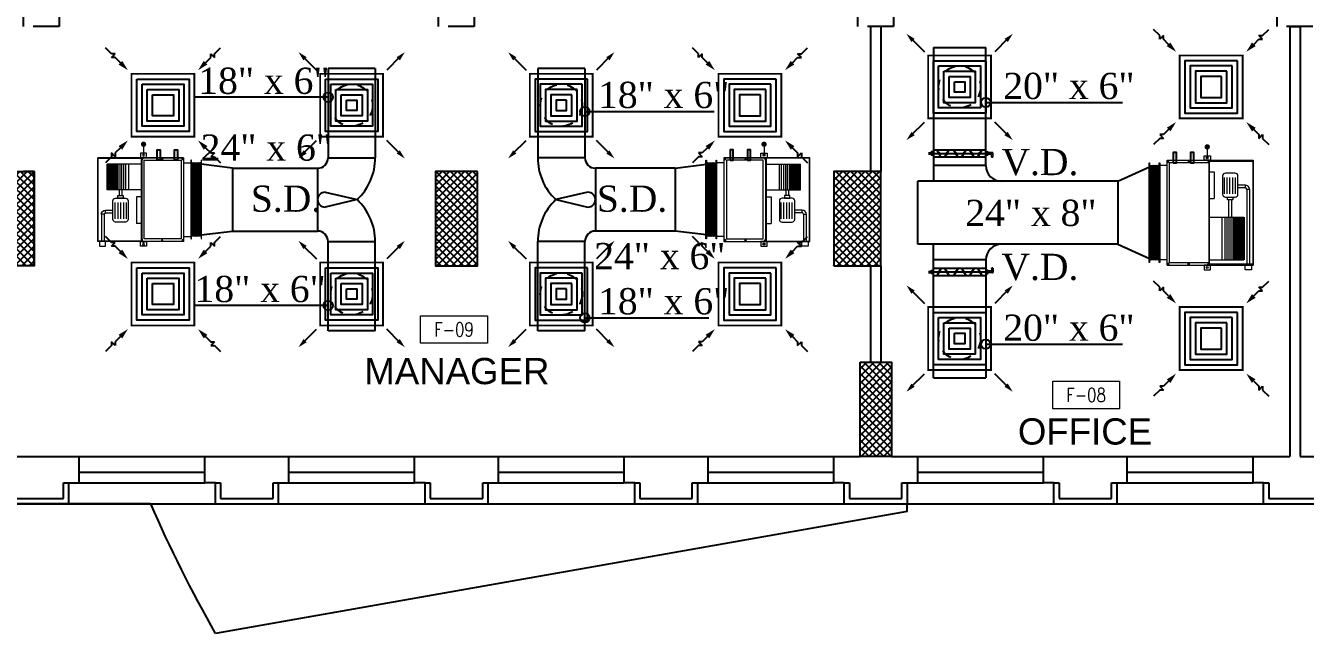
# Model space of a CAD drawing. Extents: x -432 to -365, y -145 to 173.
# Drawn here: x -422.92 to -410.72, y -98.58 to -92.79 of the extents above; entities that cross this region are included whole.
import ezdxf
from ezdxf.enums import TextEntityAlignment as Align

# ---------------------------------------------------------------- set-up
doc = ezdxf.new("R2010")
doc.units = 0
doc.header["$MEASUREMENT"] = 0
for name, pattern in [('DASHDOT', [1, 0.5, -0.25, 0, -0.25]), ('HIDDEN', [0.375, 0.25, -0.125]), ('HIDDEN-Z', [3, 2, -1])]:
    doc.linetypes.add(name, pattern=pattern)
for name, color, linetype in [('01_AC-EQUIP', 206, 'Continuous'), ('03_AC-S.DUCT', 5, 'Continuous'), ('12-AC-FL.CONN.', 2, 'Continuous'), ('A.C.VOLUM DAMPER', 2, 'Continuous'), ('COLHATCH', 5, 'Continuous'), ('column', 6, 'Continuous'), ('elev', 2, 'Continuous'), ('ELEV1', 7, 'Continuous'), ('FASEL', 253, 'Continuous'), ('M-CH-WP-R', 40, 'HIDDEN-Z'), ('M-CH-WP-S', 142, 'Continuous'), ('M-DIFUSER', 195, 'Continuous'), ('M-DUCT-RA', 30, 'Continuous'), ('M-DUCT-SA', 5, 'Continuous'), ('M-EQBMNT', 21, 'Continuous'), ('METAL-EDGE', 253, 'Continuous'), ('WALL', 4, 'Continuous'), ('WIN', 5, 'Continuous'), ('ZONE TEXT', 73, 'Continuous')]:
    doc.layers.add(name, color=color, linetype=linetype)
doc.layers.add('A-SYMB-RMNU', color=4, linetype='Continuous', lineweight=9)
doc.layers.add('AC-TEXT', color=15, linetype='Continuous', lineweight=30)
doc.styles.add('AC', font='romans.shx', dxfattribs={"height": 0.2})
doc.styles.add('ARABY', font='sosa.shx')
doc.styles.add('ROMANS-TITLE', font='ROMANS.shx', dxfattribs={"width": 0.8})
doc.dimstyles.new('IHAB', dxfattribs={"dimscale": 0, "dimtxt": 0.15, "dimasz": 0.09, "dimexe": 0.18, "dimexo": 0.0625, "dimgap": 0, "dimtad": 0, "dimtih": 1, "dimtoh": 1, "dimzin": 0, "dimdsep": 46, "dimtxsty": 'ARABY', "dimcen": 0.03, "dimse1": 1, "dimse2": 1, "dimclrd": 36, "dimclrt": 42, "dimadec": 0, "dimazin": 0, "dimtfac": 1, "dimtmove": 1, "dimatfit": 3, "dimldrblk": 'ORIGIN', "dimfxl": 1, "dimtolj": 1, "dimtzin": 0, "dimarcsym": 0})

# ---------------------------------------------------------------- blocks, each defined once
blk = doc.blocks.new('*U254')
at = {"layer": 'M-DIFUSER', "ltscale": 5, "const_width": 18}
blk.add_lwpolyline([(-300, 300), (300, 300), (300, -300), (-300, -300)], close=True, dxfattribs=at)
at = {"layer": 'M-DIFUSER', "color": 21}
for points in [[(250, 250), (-250, 250), (-250, -250), (250, -250)], [(200, 200), (-200, 200), (-200, -200), (200, -200)], [(150, 150), (-150, 150), (-150, -150), (150, -150)], [(100, 100), (-100, 100), (-100, -100), (100, -100)]]:
    blk.add_lwpolyline(points, close=True, dxfattribs=at)
at = {"layer": 'M-DUCT-RA', "color": 30}
for p, q in [((-491, 491), (-549, 549)), ((-491, 455), (-491, 491)), ((-455, 491), (-491, 455)), ((-455, 455), (-455, 491)), ((455, 491), (491, 491)), ((491, 455), (455, 491)), ((491, 491), (549, 549)), ((-406, 406), (-455, 455)), ((406, 406), (455, 455)), ((455, 455), (491, 455)), ((-491, -455), (-455, -491)), ((-455, -455), (-491, -455)), ((-406, -406), (-455, -455)), ((406, -406), (455, -455)), ((455, -491), (491, -455)), ((455, -455), (455, -491)), ((491, -455), (491, -491)), ((-491, -491), (-549, -549)), ((-455, -491), (-491, -491)), ((491, -491), (549, -549))]:
    blk.add_line(p, q, dxfattribs=at)
for points in [[(-389, 424), (-424, 389), (-335, 335)], [(424, 389), (389, 424), (335, 335)], [(-424, -389), (-389, -424), (-335, -335)], [(389, -424), (424, -389), (335, -335)]]:
    blk.add_solid(points, dxfattribs=at)
blk = doc.blocks.new('*U251')
at = {"layer": 'M-DIFUSER', "ltscale": 5, "const_width": 18}
blk.add_lwpolyline([(-300, 300), (300, 300), (300, -300), (-300, -300)], close=True, dxfattribs=at)
at = {"layer": 'M-DIFUSER', "color": 21}
for points in [[(250, 250), (-250, 250), (-250, -250), (250, -250)], [(200, 200), (-200, 200), (-200, -200), (200, -200)], [(150, 150), (-150, 150), (-150, -150), (150, -150)], [(100, 100), (-100, 100), (-100, -100), (100, -100)], [(50, 50), (-50, 50), (-50, -50), (50, -50)]]:
    blk.add_lwpolyline(points, close=True, dxfattribs=at)
at = {"layer": 'M-DUCT-SA', "color": 5, "extrusion": (-5.07059e-20, -1.19855e-17, -1)}
blk.add_line((-461, 461), (-335, 335), dxfattribs=at)
at = {"layer": 'M-DUCT-SA', "color": 5, "extrusion": (-1.19855e-17, 5.07059e-20, -1)}
blk.add_line((461, 461), (335, 335), dxfattribs=at)
at = {"layer": 'M-DUCT-SA', "color": 5, "extrusion": (1.19855e-17, -5.07059e-20, -1)}
blk.add_line((-461, -461), (-335, -335), dxfattribs=at)
at = {"layer": 'M-DUCT-SA', "color": 5, "extrusion": (5.07059e-20, 1.19855e-17, -1)}
blk.add_line((461, -461), (335, -335), dxfattribs=at)
at = {"layer": 'M-DUCT-SA', "color": 5, "extrusion": (-5.07059e-20, -1.19855e-17, -1)}
blk.add_solid([(460, 428), (429, 459), (507, 507)], dxfattribs=at)
at = {"layer": 'M-DUCT-SA', "color": 5, "extrusion": (5.07059e-20, -1.19855e-17, -1)}
blk.add_solid([(-460, 428), (-429, 459), (-507, 507)], dxfattribs=at)
at = {"layer": 'M-DUCT-SA', "color": 5, "extrusion": (1.19855e-17, -5.07059e-20, -1)}
blk.add_solid([(428, -460), (459, -429), (507, -507)], dxfattribs=at)
at = {"layer": 'M-DUCT-SA', "color": 5, "extrusion": (-1.19855e-17, -5.07059e-20, -1)}
blk.add_solid([(-428, -460), (-459, -429), (-507, -507)], dxfattribs=at)
blk = doc.blocks.new('A$C180A56EA')
at = {"layer": 'A.C.VOLUM DAMPER'}
h = blk.add_hatch(dxfattribs=at)
h.set_pattern_fill('ANSI31', color=256, scale=0.001, style=0)
h.set_pattern_definition([(45, (129.5106855, -230.48025158), (-8.838834765e-05, 8.838834765e-05), [])])
h.paths.add_polyline_path([(0.0459, 0.0039), (0.0459, 0.0065), (0.0401, 0.0065), (0.0401, -0.0027), (0.0459, -0.0027), (0.0459, 0), (0.0603, 0), (0.0603, 0.0128), (0.057, 0.0128), (0.057, 0.0039)])
for p, q in [((-0.1242, 0.0032), (-0.1161, 0.0032)), ((-0.1161, 0.0004), (-0.119, 0.0032)), ((-0.1185, 0), (-0.1161, 0.0024)), ((-0.1161, 0.0015), (-0.1179, 0.0032)), ((-0.1174, 0), (-0.1161, 0.0013)), ((-0.1161, 0.0026), (-0.1168, 0.0032)), ((-0.1163, 0), (-0.1161, 0.0001)), ((-0.1161, 0.0001), (-0.1104, 0.0058)), ((-0.1161, 0.0013), (-0.1116, 0.0058)), ((-0.1161, 0.0024), (-0.1127, 0.0058)), ((-0.1161, -0.0026), (-0.1161, 0.0058)), ((-0.1161, 0.0035), (-0.1138, 0.0058)), ((-0.1161, 0.0058), (-0.1099, 0.0058)), ((-0.1161, 0.0057), (-0.116, 0.0058)), ((-0.1161, 0.0046), (-0.1149, 0.0058)), ((-0.1161, -0.001), (-0.1099, 0.0053)), ((-0.1099, -0.0014), (-0.1161, 0.0048)), ((-0.1161, -0.0021), (-0.1099, 0.0042)), ((-0.1099, -0.0026), (-0.1161, 0.0037)), ((-0.1109, -0.0026), (-0.1161, 0.0026)), ((-0.112, -0.0026), (-0.1161, 0.0015)), ((-0.1131, -0.0026), (-0.1161, 0.0004)), ((-0.1099, -0.0003), (-0.116, 0.0058)), ((-0.1156, -0.0026), (-0.1099, 0.0031)), ((-0.1099, 0.0008), (-0.1149, 0.0058)), ((-0.1145, -0.0026), (-0.1099, 0.002)), ((-0.1099, 0.0019), (-0.1138, 0.0058)), ((-0.1134, -0.0026), (-0.1099, 0.0009)), ((-0.1128, 0.0019), (0.0401, 0.0019)), ((-0.1099, 0.003), (-0.1127, 0.0058)), ((-0.1099, 0.0041), (-0.1116, 0.0058)), ((-0.1099, 0.0052), (-0.1105, 0.0058)), ((0.0401, 0.0121), (-0.1099, 0.0121)), ((-0.0882, 0.0113), (-0.0994, -0.0075)), ((-0.0768, 0.0113), (-0.0656, -0.0075)), ((-0.0402, 0.0113), (-0.0514, -0.0075)), ((-0.0284, 0.0113), (-0.0173, -0.0075)), ((0.0056, 0.0113), (-0.0056, -0.0075)), ((0.0174, 0.0113), (0.0286, -0.0075)), ((0.0459, 0.0065), (0.0401, 0.0065)), ((0.0401, 0.0065), (0.0401, -0.0027)), ((0.0459, 0.0039), (0.0459, 0.0065)), ((0.057, 0.0039), (0.0459, 0.0039)), ((0.0603, 0.0128), (0.057, 0.0128)), ((0.057, 0.0128), (0.057, 0.0039)), ((0.0603, 0.0128), (0.0603, 0)), ((-0.1242, 0), (-0.1161, 0)), ((-0.1142, -0.0026), (-0.1161, -0.0007)), ((-0.1153, -0.0026), (-0.1161, -0.0018)), ((-0.1099, -0.0026), (-0.1161, -0.0026)), ((-0.1123, -0.0026), (-0.1099, -0.0003)), ((-0.1111, -0.0026), (-0.1099, -0.0014)), ((-0.11, -0.0026), (-0.1099, -0.0025)), ((-0.1099, -0.0083), (0.0401, -0.0083)), ((0.0401, -0.0027), (0.0459, -0.0027)), ((0.0603, 0), (0.0459, 0)), ((0.0459, -0.0027), (0.0459, 0))]:
    blk.add_line(p, q, dxfattribs=at)
at = {"layer": 'A.C.VOLUM DAMPER', "extrusion": (0, 0, -1)}
for centre, major_axis, start_param, end_param in [((-0.0938, 0.0019), (0.00135, 0.00135), 3.926991, 7.068583), ((-0.0938, 0.0019), (-0.00135, 0.00135), 2.356195, 5.497787), ((-0.0712, 0.0019), (0.00135, 0.00135), 3.926991, 7.068583), ((-0.0712, 0.0019), (-0.00135, 0.00135), 2.356195, 5.497787), ((-0.0458, 0.0019), (0.00135, 0.00135), 3.926991, 7.068583), ((-0.0458, 0.0019), (-0.00135, 0.00135), 2.356195, 5.497787), ((-0.0228, 0.0019), (0.00135, 0.00135), 3.926991, 7.068583), ((-0.0228, 0.0019), (-0.00135, 0.00135), 2.356194, 5.497787), ((0, 0.0019), (0.00135, 0.00135), 3.926991, 7.068583), ((0, 0.0019), (0.00135, 0.00135), 0.785398, 3.926991), ((0.023, 0.0019), (0.00135, 0.00135), 3.926991, 7.068583), ((0.023, 0.0019), (-0.00135, 0.00135), 2.356195, 5.497787)]:
    blk.add_ellipse(centre, major_axis=major_axis, ratio=1, start_param=start_param, end_param=end_param, dxfattribs=at)
blk = doc.blocks.new('A$C224F6469')
at = {"layer": '01_AC-EQUIP', "color": 1, "lineweight": 20}
for p, q in [((0, 0), (1, 0)), ((0, -0.82), (0, 0)), ((1, -0.82), (1, 0)), ((0.007, -0.004), (0.988, -0.004)), ((0.007, -0.42), (0.007, -0.004)), ((0.236, -0.074), (0.236, -0.145)), ((0.263, -0.074), (0.236, -0.074)), ((0.263, -0.074), (0.263, -0.145)), ((0.276, -0.035), (1, -0.035)), ((0.276, -0.061), (0.276, -0.035)), ((0.276, -0.061), (1, -0.061)), ((0.541, -0.42), (0.541, -0.09)), ((0.541, -0.09), (0.949, -0.09)), ((0.541, -0.092), (0.949, -0.092)), ((0.541, -0.094), (0.949, -0.094)), ((0.541, -0.096), (0.949, -0.096)), ((0.541, -0.099), (0.949, -0.099)), ((0.541, -0.103), (0.949, -0.103)), ((0.541, -0.106), (0.949, -0.106)), ((0.541, -0.11), (0.949, -0.11)), ((0.541, -0.115), (0.949, -0.115)), ((0.541, -0.122), (0.949, -0.122)), ((0.949, -0.42), (0.949, -0.09)), ((0.988, -0.42), (0.988, -0.004)), ((0.32, -0.168), (0.163, -0.168)), ((0.32, -0.194), (0.163, -0.194)), ((0.32, -0.221), (0.163, -0.221)), ((0.541, -0.204), (0.376, -0.204)), ((0.541, -0.231), (0.376, -0.231)), ((0.541, -0.129), (0.949, -0.129)), ((0.541, -0.138), (0.949, -0.138)), ((0.541, -0.148), (0.949, -0.148)), ((0.541, -0.158), (0.949, -0.158)), ((0.541, -0.168), (0.949, -0.168)), ((0.541, -0.175), (0.949, -0.175)), ((0.541, -0.184), (0.949, -0.184)), ((0.541, -0.194), (0.949, -0.194)), ((0.541, -0.214), (0.949, -0.214)), ((0.541, -0.23), (0.949, -0.23)), ((0.32, -0.248), (0.163, -0.248)), ((0.32, -0.274), (0.163, -0.274)), ((0.541, -0.25), (0.949, -0.25)), ((0.541, -0.27), (0.949, -0.27)), ((0.949, -0.295), (0.541, -0.295)), ((0, -0.42), (1, -0.42)), ((0.022, -0.425), (0.001, -0.425)), ((0.011, -0.418), (0.011, -0.432)), ((0.109, -0.37), (0.363, -0.37)), ((0.109, -0.42), (0.109, -0.37)), ((0.363, -0.42), (0.363, -0.37)), ((0.978, -0.425), (0.999, -0.425)), ((0.989, -0.418), (0.989, -0.432)), ((0.011, -0.608), (0.011, -0.622)), ((0.989, -0.608), (0.989, -0.622)), ((0.022, -0.615), (0.001, -0.615)), ((0.978, -0.615), (0.999, -0.615)), ((1, -0.82), (0, -0.82)), ((0.022, -0.81), (0.001, -0.81)), ((0.011, -0.803), (0.011, -0.817)), ((0.05, -0.82), (0.05, -0.89)), ((0.95, -0.82), (0.95, -0.89)), ((0.978, -0.81), (0.999, -0.81)), ((0.989, -0.803), (0.989, -0.817))]:
    blk.add_line(p, q, dxfattribs=at)
at = {"layer": '01_AC-EQUIP', "color": 1, "linetype": 'DASHDOT', "lineweight": 20}
blk.add_line((0.541, -0.168), (0.949, -0.168), dxfattribs=at)
at = {"layer": '01_AC-EQUIP', "color": 4, "lineweight": 20}
blk.add_line((-0.128, -0.438), (-0.023, -0.438), dxfattribs=at)
at = {"layer": '01_AC-EQUIP', "color": 2, "lineweight": 20}
for p, q in [((0.047, -0.9), (0.063, -0.895)), ((0.047, -0.9), (0.063, -0.905)), ((0.047, -0.91), (0.063, -0.905)), ((0.047, -0.91), (0.063, -0.915)), ((0.047, -0.92), (0.063, -0.915)), ((0.047, -0.92), (0.063, -0.925)), ((0.047, -0.931), (0.063, -0.925)), ((0.047, -0.931), (0.063, -0.936)), ((0.047, -0.941), (0.063, -0.936)), ((0.047, -0.941), (0.063, -0.946)), ((0.047, -0.951), (0.063, -0.946)), ((0.047, -0.951), (0.063, -0.956)), ((0.047, -0.961), (0.063, -0.956)), ((0.047, -0.961), (0.063, -0.966)), ((0.047, -0.971), (0.063, -0.966)), ((0.047, -0.971), (0.063, -0.976)), ((0.047, -0.981), (0.063, -0.976)), ((0.063, -0.905), (0.937, -0.905)), ((0.063, -0.915), (0.937, -0.915)), ((0.063, -0.925), (0.937, -0.925)), ((0.063, -0.936), (0.937, -0.936)), ((0.063, -0.946), (0.937, -0.946)), ((0.063, -0.956), (0.937, -0.956)), ((0.063, -0.966), (0.937, -0.966)), ((0.063, -0.976), (0.937, -0.976)), ((0.953, -0.9), (0.937, -0.895)), ((0.953, -0.9), (0.937, -0.905)), ((0.953, -0.91), (0.937, -0.905)), ((0.953, -0.91), (0.937, -0.915)), ((0.953, -0.92), (0.937, -0.915)), ((0.953, -0.92), (0.937, -0.925)), ((0.953, -0.931), (0.937, -0.925)), ((0.953, -0.931), (0.937, -0.936)), ((0.953, -0.941), (0.937, -0.936)), ((0.953, -0.941), (0.937, -0.946)), ((0.953, -0.951), (0.937, -0.946)), ((0.953, -0.951), (0.937, -0.956)), ((0.953, -0.961), (0.937, -0.956)), ((0.953, -0.961), (0.937, -0.966)), ((0.953, -0.971), (0.937, -0.966)), ((0.953, -0.971), (0.937, -0.976)), ((0.953, -0.981), (0.937, -0.976)), ((0.047, -0.981), (0.063, -0.987)), ((0.953, -0.981), (0.937, -0.987))]:
    blk.add_line(p, q, dxfattribs=at)
at = {"layer": '01_AC-EQUIP', "color": 1, "lineweight": 20}
for points in [[(1.044, -0.076), (1, -0.076), (1, -0.016), (1.044, -0.016)], [(0.351, -0.193), (0.376, -0.193), (0.376, -0.243), (0.351, -0.243)], [(-0.044, -0.407), (0, -0.407), (0, -0.467), (-0.044, -0.467)], [(0.025, -0.8), (0.975, -0.8), (0.975, -0.42), (0.025, -0.42)], [(1.044, -0.407), (1, -0.407), (1, -0.467), (1.044, -0.467)]]:
    blk.add_lwpolyline(points, close=True, dxfattribs=at)
blk.add_lwpolyline([(0.324, -0.145), (0.149, -0.145, 0.414214), (0.122, -0.171), (0.122, -0.264, 0.414214), (0.149, -0.291), (0.324, -0.291, 0.414214), (0.351, -0.264), (0.351, -0.171, 0.414214)], format="xyb", close=True, dxfattribs=at)
at = {"layer": '01_AC-EQUIP', "color": 4, "lineweight": 20, "const_width": 0.0252}
blk.add_lwpolyline([(-0.126, -0.45, 1), (-0.131, -0.425, 1)], format="xyb", close=True, dxfattribs=at)
at = {"layer": '01_AC-EQUIP', "color": 2, "lineweight": 20}
for points in [[(0.975, -0.89), (0.975, -0.895), (0.025, -0.895), (0.025, -0.89)], [(0.975, -0.987), (0.975, -0.992), (0.025, -0.992), (0.025, -0.987)]]:
    blk.add_lwpolyline(points, close=True, dxfattribs=at)
at = {"layer": '01_AC-EQUIP', "color": 1, "lineweight": 20}
for centre in [(-0.023, -0.438), (1.023, -0.438)]:
    blk.add_circle(centre, 0.00932, dxfattribs=at)
for radius in [0.0399, 0.0133]:
    blk.add_arc((0.276, -0.074), radius, 90.0006, 180.0006, dxfattribs=at)
at = {"layer": '01_AC-EQUIP', "color": 1, "lineweight": 20, "extrusion": (0, 0, -1)}
for centre, major_axis, start_param, end_param in [((0.011, -0.425), (-0.00827, 0), -1.570796, 4.712389), ((0.011, -0.425), (-0.0047, 0), 3.141593, 9.424778), ((0.011, -0.615), (-0.00827, 0), -1.570796, 4.712389), ((0.011, -0.615), (-0.0047, 0), 3.141593, 9.424778), ((0.011, -0.81), (-0.00827, 0), -1.570796, 4.712389), ((0.011, -0.81), (-0.0047, 0), 3.141593, 9.424778)]:
    blk.add_ellipse(centre, major_axis=major_axis, ratio=0.646018, start_param=start_param, end_param=end_param, dxfattribs=at)
at = {"layer": '01_AC-EQUIP', "color": 1, "lineweight": 20}
for centre, major_axis, start_param, end_param in [((0.989, -0.425), (0.00827, 0), -1.570796, 4.712389), ((0.989, -0.425), (0.0047, 0), 3.141593, 9.424778), ((0.989, -0.615), (0.00827, 0), -1.570796, 4.712389), ((0.989, -0.615), (0.0047, 0), 3.141593, 9.424778), ((0.989, -0.81), (0.00827, 0), -1.570796, 4.712389), ((0.989, -0.81), (0.0047, 0), 3.141593, 9.424778)]:
    blk.add_ellipse(centre, major_axis=major_axis, ratio=0.646018, start_param=start_param, end_param=end_param, dxfattribs=at)
at = {"layer": 'M-CH-WP-R', "color": 6, "linetype": 'ByBlock', "ltscale": 1.5}
blk.add_lwpolyline([(0.025, -0.762), (0.025, -0.732), (-0.075, -0.732), (-0.075, -0.762)], close=True, dxfattribs=at)
at = {"layer": 'M-CH-WP-S', "color": 5, "linetype": 'ByBlock', "ltscale": 1.5}
blk.add_lwpolyline([(0.025, -0.597), (0.025, -0.567), (-0.075, -0.567), (-0.075, -0.597)], close=True, dxfattribs=at)
at = {"layer": 'M-EQBMNT', "color": 21, "linetype": 'ByBlock', "ltscale": 1.5}
blk.add_line((0.541, -0.09), (0.949, -0.09), dxfattribs=at)
blk = doc.blocks.new('A$C7E27466D')
at = {"layer": '01_AC-EQUIP', "color": 2, "lineweight": 20}
for p, q in [((-75.3, 98.1), (-73.7, 98.7)), ((-75.3, 98.1), (-73.7, 97.6)), ((-4.7, 98.1), (-6.3, 98.7)), ((-4.7, 98.1), (-6.3, 97.6)), ((-75.3, 97.1), (-73.7, 97.6)), ((-75.3, 97.1), (-73.7, 96.6)), ((-75.3, 96.1), (-73.7, 96.6)), ((-75.3, 96.1), (-73.7, 95.6)), ((-75.3, 95.1), (-73.7, 95.6)), ((-75.3, 95.1), (-73.7, 94.6)), ((-75.3, 94.1), (-73.7, 94.6)), ((-75.3, 94.1), (-73.7, 93.6)), ((-75.3, 93.1), (-73.7, 93.6)), ((-75.3, 93.1), (-73.7, 92.5)), ((-75.3, 92), (-73.7, 92.5)), ((-75.3, 92), (-73.7, 91.5)), ((-75.3, 91), (-73.7, 91.5)), ((-75.3, 91), (-73.7, 90.5)), ((-75.3, 90), (-73.7, 90.5)), ((-75.3, 90), (-73.7, 89.5)), ((-6.3, 97.6), (-73.7, 97.6)), ((-6.3, 96.6), (-73.7, 96.6)), ((-6.3, 95.6), (-73.7, 95.6)), ((-6.3, 94.6), (-73.7, 94.6)), ((-6.3, 93.6), (-73.7, 93.6)), ((-6.3, 92.5), (-73.7, 92.5)), ((-6.3, 91.5), (-73.7, 91.5)), ((-6.3, 90.5), (-73.7, 90.5)), ((-4.7, 97.1), (-6.3, 97.6)), ((-4.7, 97.1), (-6.3, 96.6)), ((-4.7, 96.1), (-6.3, 96.6)), ((-4.7, 96.1), (-6.3, 95.6)), ((-4.7, 95.1), (-6.3, 95.6)), ((-4.7, 95.1), (-6.3, 94.6)), ((-4.7, 94.1), (-6.3, 94.6)), ((-4.7, 94.1), (-6.3, 93.6)), ((-4.7, 93.1), (-6.3, 93.6)), ((-4.7, 93.1), (-6.3, 92.5)), ((-4.7, 92), (-6.3, 92.5)), ((-4.7, 92), (-6.3, 91.5)), ((-4.7, 91), (-6.3, 91.5)), ((-4.7, 91), (-6.3, 90.5)), ((-4.7, 90), (-6.3, 90.5)), ((-4.7, 90), (-6.3, 89.5))]:
    blk.add_line(p, q, dxfattribs=at)
at = {"layer": '01_AC-EQUIP', "color": 1, "lineweight": 20}
for p, q in [((-75, 82), (-75, 89)), ((-5, 82), (-5, 89)), ((-77.8, 81), (-79.9, 81)), ((-78.9, 80.3), (-78.9, 81.7)), ((-2.2, 81), (-0.1, 81)), ((-1.1, 80.3), (-1.1, 81.7)), ((0, 82), (0, 0)), ((-77.8, 61.5), (-79.9, 61.5)), ((-78.9, 60.8), (-78.9, 62.2)), ((-2.2, 61.5), (-0.1, 61.5)), ((-1.1, 60.8), (-1.1, 62.2)), ((-77.8, 42.5), (-79.9, 42.5)), ((-78.9, 41.8), (-78.9, 43.2)), ((-62.7, 42), (-62.7, 37)), ((-37.3, 37), (-62.7, 37)), ((-37.3, 42), (-37.3, 37)), ((-30.6, 42), (-30.6, 9)), ((-6.2, 42), (-6.2, 9)), ((-2.2, 42.5), (-0.1, 42.5)), ((-1.1, 41.8), (-1.1, 43.2)), ((-58.3, 27.4), (-42.7, 27.4)), ((-58.3, 24.8), (-42.7, 24.8)), ((-6.2, 29.5), (-30.6, 29.5)), ((-30.6, 27), (-6.2, 27)), ((-30.6, 25), (-6.2, 25)), ((-58.3, 22.1), (-42.7, 22.1)), ((-58.3, 19.4), (-42.7, 19.4)), ((-58.3, 16.8), (-42.7, 16.8)), ((-52.7, 7.4), (-52.7, 14.5)), ((-50, 7.4), (-50, 14.5)), ((-30.6, 23.1), (-36, 23.1)), ((-30.6, 20.4), (-36, 20.4)), ((-30.6, 23), (-6.2, 23)), ((-30.6, 21.4), (-6.2, 21.4)), ((-30.6, 19.4), (-6.2, 19.4)), ((-30.6, 18.4), (-6.2, 18.4)), ((-30.6, 17.5), (-6.2, 17.5)), ((-30.6, 16.8), (-6.2, 16.8)), ((-30.6, 15.8), (-6.2, 15.8)), ((-30.6, 14.8), (-6.2, 14.8)), ((-30.6, 13.8), (-6.2, 13.8)), ((-30.6, 12.9), (-6.2, 12.9)), ((-54, 6.1), (-79.6, 6.1)), ((-54, 3.5), (-79.6, 3.5)), ((-54, 6.1), (-54, 3.5)), ((-52.7, 7.4), (-50, 7.4)), ((-30.6, 12.2), (-6.2, 12.2)), ((-30.6, 11.5), (-6.2, 11.5)), ((-30.6, 11), (-6.2, 11)), ((-30.6, 10.6), (-6.2, 10.6)), ((-30.6, 10.3), (-6.2, 10.3)), ((-30.6, 9.9), (-6.2, 9.9)), ((-30.6, 9.6), (-6.2, 9.6)), ((-30.6, 9.4), (-6.2, 9.4)), ((-30.6, 9.2), (-6.2, 9.2)), ((-30.6, 9), (-6.2, 9)), ((-30.6, 9), (-6.2, 9))]:
    blk.add_line(p, q, dxfattribs=at)
at = {"layer": '01_AC-EQUIP', "color": 4, "lineweight": 20}
blk.add_line((12.8, 43.8), (2.3, 43.8), dxfattribs=at)
at = {"layer": '01_AC-EQUIP', "color": 1, "linetype": 'DASHDOT', "lineweight": 20}
blk.add_line((-30.6, 16.8), (-6.2, 16.8), dxfattribs=at)
at = {"layer": '01_AC-EQUIP', "color": 2, "lineweight": 20}
for points in [[(-77.5, 98.7), (-77.5, 99.2), (-2.5, 99.2), (-2.5, 98.7)], [(-77.5, 89), (-77.5, 89.5), (-2.5, 89.5), (-2.5, 89)]]:
    blk.add_lwpolyline(points, close=True, dxfattribs=at)
at = {"layer": '01_AC-EQUIP', "color": 1, "lineweight": 20}
for points in [[(-80, 42), (0, 42), (0, 82), (-80, 82)], [(-77.5, 44.5), (-2.5, 44.5), (-2.5, 79.5), (-77.5, 79.5)], [(-84.4, 40.7), (-80, 40.7), (-80, 46.7), (-84.4, 46.7)], [(-80, 42), (-80, 0), (0, 0), (0, 42)], [(-79.6, 41.6), (-79.6, 0.4), (-0.4, 0.4), (-0.4, 41.6)], [(4.4, 40.7), (0, 40.7), (0, 46.7), (4.4, 46.7)], [(-38.6, 19.3), (-36, 19.3), (-36, 24.3), (-38.6, 24.3)], [(-84.4, 7.6), (-80, 7.6), (-80, 1.6), (-84.4, 1.6)]]:
    blk.add_lwpolyline(points, close=True, dxfattribs=at)
at = {"layer": '01_AC-EQUIP', "color": 4, "lineweight": 20, "const_width": 2.52}
blk.add_lwpolyline([(12.6, 45, 1), (13.1, 42.5, 1)], format="xyb", close=True, dxfattribs=at)
at = {"layer": '01_AC-EQUIP', "color": 1, "lineweight": 20}
blk.add_lwpolyline([(-58.8, 14.5), (-41.2, 14.5, 0.414214), (-38.6, 17.1), (-38.6, 26.4, 0.414214), (-41.2, 29.1), (-58.8, 29.1, 0.414214), (-61.4, 26.4), (-61.4, 17.1, 0.414214)], format="xyb", close=True, dxfattribs=at)
for centre in [(-82.3, 43.8), (2.3, 43.8)]:
    blk.add_circle(centre, 0.932, dxfattribs=at)
for radius in [1.33, 3.99]:
    blk.add_arc((-54, 7.4), radius, 270.0006, 0.0006, dxfattribs=at)
for centre, major_axis, start_param, end_param in [((-78.9, 81), (-0.827, 0), -1.570796, 4.712389), ((-78.9, 81), (-0.47, 0), 3.141593, 9.424778), ((-78.9, 61.5), (-0.827, 0), -1.570796, 4.712389), ((-78.9, 61.5), (-0.47, 0), 3.141593, 9.424778), ((-78.9, 42.5), (-0.827, 0), -1.570796, 4.712389), ((-78.9, 42.5), (-0.47, 0), 3.141593, 9.424778)]:
    blk.add_ellipse(centre, major_axis=major_axis, ratio=0.646018, start_param=start_param, end_param=end_param, dxfattribs=at)
at = {"layer": '01_AC-EQUIP', "color": 1, "lineweight": 20, "extrusion": (0, 0, -1)}
for centre, major_axis, start_param, end_param in [((-1.1, 81), (0.827, 0), -1.570796, 4.712389), ((-1.1, 81), (0.47, 0), 3.141593, 9.424778), ((-1.1, 61.5), (0.827, 0), -1.570796, 4.712389), ((-1.1, 61.5), (0.47, 0), 3.141593, 9.424778), ((-1.1, 42.5), (0.827, 0), -1.570796, 4.712389), ((-1.1, 42.5), (0.47, 0), 3.141593, 9.424778)]:
    blk.add_ellipse(centre, major_axis=major_axis, ratio=0.646018, start_param=start_param, end_param=end_param, dxfattribs=at)
at = {"layer": 'M-CH-WP-R', "color": 6, "linetype": 'ByBlock', "ltscale": 1.5}
blk.add_lwpolyline([(-2.5, 76.2), (-2.5, 73.2), (7.5, 73.2), (7.5, 76.2)], close=True, dxfattribs=at)
at = {"layer": 'M-CH-WP-S', "color": 5, "linetype": 'ByBlock', "ltscale": 1.5}
blk.add_lwpolyline([(-2.5, 59.7), (-2.5, 56.7), (7.5, 56.7), (7.5, 59.7)], close=True, dxfattribs=at)
blk = doc.blocks.new('A-ROOM')
at = {"layer": 'A-SYMB-RMNU'}
blk.add_lwpolyline([(-425, 175), (425, 175), (425, -175), (-425, -175)], close=True, dxfattribs=at)
at = {"layer": 'A-SYMB-RMNU', "style": 'ROMANS-TITLE', "width": 0.8}
blk.add_attdef('ROOM-NO', text='', height=175, dxfattribs=at).set_placement((0, 0), align=Align.MIDDLE)

msp = doc.modelspace()

# ---------------------------------------------------------------- hatches: boundary and pattern name
at = {"layer": 'COLHATCH', "linetype": 'Continuous'}
h = msp.add_hatch(dxfattribs=at)
h.set_pattern_fill('_USER', color=252, scale=0.05, angle=45, style=0, double=1, pattern_type=0)
h.set_pattern_definition([(45, (-202.924395, -252.77691), (-0.035355339, 0.035355339), []), (135, (-202.924395, -252.77691), (-0.035355339, -0.035355339), [])])
h.paths.add_polyline_path([(-382.484, -75.197), (-382.784, -75.197), (-382.784, -76.097), (-382.484, -76.097)])
h.paths.add_polyline_path([(-380.484, -75.197), (-381.284, -75.197), (-381.284, -75.497), (-380.484, -75.497)])
h.paths.add_polyline_path([(-378.534, -77.197), (-378.834, -77.197), (-378.834, -77.797), (-378.534, -77.797)])
h.paths.add_polyline_path([(-378.134, -80.777), (-378.934, -80.777), (-378.934, -81.077), (-378.134, -81.077)])
h.paths.add_polyline_path([(-380.684, -80.777), (-381.484, -80.777), (-381.484, -81.077), (-380.684, -81.077)])
h.paths.add_polyline_path([(-380.584, -85.827), (-381.484, -85.827), (-381.484, -86.127), (-380.584, -86.127)])
h.paths.add_polyline_path([(-378.134, -85.777), (-378.934, -85.777), (-378.934, -86.077), (-378.134, -86.077)])
h.paths.add_polyline_path([(-380.392, -92.047), (-381.492, -92.047), (-381.492, -92.347), (-380.639, -92.347, -0.011587), (-380.655, -93.033), (-380.405, -93.043, 0.01656)])
h.paths.add_polyline_path([(-380.586, -94.777), (-380.84, -94.777, -0.040808), (-381.428, -97.116), (-381.192, -97.197, 0.04151)])
h.paths.add_polyline_path([(-382.484, -94.177), (-382.784, -94.177), (-382.784, -95.077), (-382.484, -95.077)])
h.paths.add_polyline_path([(-386.614, -94.177), (-387.014, -94.177), (-387.014, -95.077), (-386.614, -95.077)])
h.paths.add_polyline_path([(-390.414, -94.177), (-390.864, -94.177), (-390.864, -95.077), (-390.414, -95.077)])
h.paths.add_polyline_path([(-390.664, -95.997), (-390.964, -95.997), (-390.964, -96.897), (-390.664, -96.897)])
h.paths.add_polyline_path([(-398.664, -94.177), (-398.964, -94.177), (-398.964, -95.077), (-398.664, -95.077)])
h.paths.add_polyline_path([(-398.664, -95.997), (-398.964, -95.997), (-398.964, -96.897), (-398.664, -96.897)])
h.paths.add_polyline_path([(-406.664, -94.177), (-406.964, -94.177), (-406.964, -95.077), (-406.664, -95.077)])
h.paths.add_polyline_path([(-406.664, -95.997), (-406.964, -95.997), (-406.964, -96.897), (-406.664, -96.897)])
h.paths.add_polyline_path([(-414.764, -94.177), (-415.214, -94.177), (-415.214, -95.077), (-414.764, -95.077)])
h.paths.add_polyline_path([(-414.664, -95.997), (-414.964, -95.997), (-414.964, -96.897), (-414.664, -96.897)])
h.paths.add_polyline_path([(-418.614, -94.177), (-419.014, -94.177), (-419.014, -95.077), (-418.614, -95.077)])
h.paths.add_polyline_path([(-422.844, -94.177), (-423.144, -94.177), (-423.144, -95.077), (-422.844, -95.077)])
h.paths.add_polyline_path([(-424.137, -92.047), (-425.237, -92.047, 0.01656), (-425.224, -93.043), (-424.974, -93.033, -0.011587), (-424.99, -92.347), (-424.137, -92.347)])
h.paths.add_polyline_path([(-424.789, -94.777), (-425.042, -94.777, 0.04151), (-424.437, -97.197), (-424.2, -97.116, -0.040808)])
h.paths.add_polyline_path([(-424.144, -85.827), (-425.044, -85.827), (-425.044, -86.127), (-424.144, -86.127)])
h.paths.add_polyline_path([(-426.694, -85.777), (-427.494, -85.777), (-427.494, -86.077), (-426.694, -86.077)])
h.paths.add_polyline_path([(-426.694, -80.777), (-427.494, -80.777), (-427.494, -81.077), (-426.694, -81.077)])
h.paths.add_polyline_path([(-424.144, -80.777), (-424.944, -80.777), (-424.944, -81.077), (-424.144, -81.077)])
h.paths.add_polyline_path([(-426.794, -77.197), (-427.094, -77.197), (-427.094, -77.797), (-426.794, -77.797)])
h.paths.add_polyline_path([(-424.344, -75.197), (-425.144, -75.197), (-425.144, -75.497), (-424.344, -75.497)])
h.paths.add_polyline_path([(-422.844, -75.197), (-423.144, -75.197), (-423.144, -76.097), (-422.844, -76.097)])
h.paths.add_polyline_path([(-418.564, -75.197), (-418.964, -75.197), (-418.964, -76.097), (-418.564, -76.097)])
h.paths.add_polyline_path([(-414.764, -75.197), (-415.214, -75.197), (-415.214, -76.097), (-414.764, -76.097)])
h.paths.add_polyline_path([(-405.414, -72.997), (-405.714, -72.997), (-405.714, -73.597), (-405.414, -73.597)])
h.paths.add_polyline_path([(-405.414, -75.497), (-400.314, -75.497), (-400.314, -76.947), (-400.014, -76.947), (-400.014, -75.197), (-405.714, -75.197), (-405.714, -76.947), (-405.414, -76.947)])
h.paths.add_polyline_path([(-398.664, -72.997), (-398.964, -72.997), (-398.964, -73.597), (-398.664, -73.597)])
h.paths.add_polyline_path([(-398.664, -76.347), (-398.964, -76.347), (-398.964, -76.947), (-398.664, -76.947)])
h.paths.add_polyline_path([(-390.414, -75.197), (-390.864, -75.197), (-390.864, -76.097), (-390.414, -76.097)])

# ---------------------------------------------------------------- linework, layer by layer
at = {"layer": '03_AC-S.DUCT', "linetype": 'Continuous'}
for p, q in [((-414.264, -92.997), (-413.764, -92.997)), ((-414.264, -92.997), (-414.264, -94.272)), ((-413.764, -94.122), (-413.764, -92.997)), ((-420.039, -93.197), (-420.039, -94.047)), ((-419.589, -93.197), (-420.039, -93.197)), ((-419.589, -93.197), (-419.589, -94.047)), ((-418.039, -93.197), (-418.039, -94.047)), ((-417.589, -93.197), (-418.039, -93.197)), ((-417.589, -93.197), (-417.589, -94.047)), ((-420.95, -94.147), (-421.25, -94.11)), ((-420.039, -94.047), (-419.589, -94.047)), ((-417.589, -94.047), (-418.039, -94.047)), ((-416.728, -94.147), (-416.428, -94.11)), ((-413.764, -94.122), (-414.264, -94.122)), ((-412.506, -94.272), (-412.201, -94.135)), ((-420.95, -94.147), (-420.139, -94.147)), ((-420.95, -94.147), (-420.95, -94.747)), ((-420.139, -94.147), (-420.139, -94.747)), ((-416.728, -94.147), (-417.489, -94.147)), ((-417.489, -94.147), (-417.489, -94.747)), ((-416.728, -94.147), (-416.728, -94.747)), ((-414.414, -94.872), (-414.414, -94.272)), ((-412.506, -94.272), (-414.414, -94.272)), ((-412.506, -94.272), (-412.506, -94.872)), ((-421.25, -94.784), (-420.95, -94.747)), ((-420.95, -94.747), (-420.139, -94.747)), ((-420.039, -95.697), (-420.039, -94.847)), ((-420.039, -94.847), (-419.589, -94.847)), ((-419.589, -95.697), (-419.589, -94.847)), ((-418.039, -95.697), (-418.039, -94.847)), ((-417.589, -94.847), (-418.039, -94.847)), ((-417.589, -95.697), (-417.589, -94.847)), ((-416.728, -94.747), (-417.489, -94.747)), ((-416.428, -94.784), (-416.728, -94.747)), ((-412.506, -94.872), (-414.414, -94.872)), ((-414.264, -96.147), (-414.264, -94.872)), ((-412.506, -94.872), (-412.201, -95.009)), ((-413.764, -95.022), (-414.264, -95.022)), ((-413.764, -95.022), (-413.764, -96.147)), ((-419.589, -95.697), (-420.039, -95.697)), ((-417.589, -95.697), (-418.039, -95.697)), ((-414.264, -96.147), (-413.764, -96.147))]:
    msp.add_line(p, q, dxfattribs=at)
for centre, radius, start, end in [((-420.139, -94.047), 0.1, 270, 360), ((-420.139, -94.047), 0.55, 313.3418, 360), ((-417.489, -94.047), 0.55, 180, 226.6582), ((-417.489, -94.047), 0.1, 180, 270), ((-413.614, -94.122), 0.15, 180, 270), ((-420.139, -94.847), 0.55, 0, 46.6582), ((-417.489, -94.847), 0.55, 133.3418, 180), ((-420.139, -94.847), 0.1, 0, 90), ((-417.489, -94.847), 0.1, 90, 180), ((-413.614, -95.022), 0.15, 90, 180)]:
    msp.add_arc(centre, radius, start, end, dxfattribs=at)
at = {"layer": '12-AC-FL.CONN.', "linetype": 'HIDDEN', "ltscale": 0.25}
for centre in [(-414.014, -93.372), (-419.814, -93.547), (-417.814, -93.547), (-419.814, -95.347), (-417.814, -95.347), (-414.014, -95.772)]:
    msp.add_circle(centre, 0.2, dxfattribs=at)
at = {"layer": 'A.C.VOLUM DAMPER'}
for p, q in [((-420.068, -94.376), (-419.762, -94.447)), ((-417.56, -94.376), (-417.867, -94.447)), ((-419.762, -94.447), (-420.068, -94.518)), ((-417.867, -94.447), (-417.56, -94.518))]:
    msp.add_line(p, q, dxfattribs=at)
for centre, start, end in [((-420.068, -94.447), 90, 270), ((-417.56, -94.447), 270, 90)]:
    msp.add_arc(centre, 0.071, start, end, dxfattribs=at)
at = {"layer": 'column', "color": 252}
for points in [[(-423.144, -94.177), (-422.844, -94.177), (-422.844, -95.077), (-423.144, -95.077)], [(-418.614, -94.177), (-419.014, -94.177), (-419.014, -95.077), (-418.614, -95.077)], [(-415.214, -95.077), (-414.764, -95.077), (-414.764, -94.177), (-415.214, -94.177)], [(-414.964, -95.997), (-414.664, -95.997), (-414.664, -96.897), (-414.964, -96.897)]]:
    msp.add_lwpolyline(points, close=True, dxfattribs=at)
at = {"layer": 'elev', "color": 252}
for p, q in [((-421.733, -97.347), (-423.114, -97.347)), ((-422.514, -97.347), (-421.114, -97.347)), ((-414.514, -97.42), (-421.114, -98.584)), ((-420.514, -97.347), (-419.114, -97.347)), ((-418.514, -97.347), (-417.114, -97.347)), ((-416.514, -97.347), (-415.114, -97.347)), ((-414.514, -97.42), (-414.514, -97.347)), ((-414.514, -97.347), (-413.114, -97.347)), ((-412.514, -97.347), (-411.114, -97.347))]:
    msp.add_line(p, q, dxfattribs=at)
msp.add_arc((-410.19, -92.347), 12.58, 203.4198, 209.724, dxfattribs=at)
at = {"layer": 'ELEV1'}
for p, q in [((-422.414, -97.147), (-421.214, -97.147)), ((-420.414, -97.147), (-419.214, -97.147)), ((-418.414, -97.147), (-417.214, -97.147)), ((-416.414, -97.147), (-415.214, -97.147)), ((-414.414, -97.147), (-413.214, -97.147)), ((-412.414, -97.147), (-411.214, -97.147))]:
    msp.add_line(p, q, dxfattribs=at)
at = {"layer": 'FASEL', "linetype": 'HIDDEN'}
msp.add_lwpolyline([(-410.644, -92.797), (-410.984, -92.797), (-410.984, -92.267), (-414.644, -92.267), (-414.644, -92.797), (-414.984, -92.797), (-414.984, -92.267), (-418.644, -92.267), (-418.644, -92.797), (-418.984, -92.797), (-418.984, -92.267), (-422.604, -92.267), (-422.604, -92.797), (-422.944, -92.797), (-422.944, -77.497)], dxfattribs=at)
at = {"layer": 'METAL-EDGE', "color": 252, "linetype": 'Continuous'}
for p, q in [((-422.564, -97.297), (-422.564, -97.147)), ((-422.564, -97.147), (-422.514, -97.147)), ((-421.114, -97.147), (-421.064, -97.147)), ((-421.064, -97.147), (-421.064, -97.297)), ((-420.564, -97.297), (-420.564, -97.147)), ((-420.564, -97.147), (-420.514, -97.147)), ((-419.114, -97.147), (-419.064, -97.147)), ((-419.064, -97.147), (-419.064, -97.297)), ((-418.564, -97.297), (-418.564, -97.147)), ((-418.564, -97.147), (-418.514, -97.147)), ((-417.114, -97.147), (-417.064, -97.147)), ((-417.064, -97.147), (-417.064, -97.297)), ((-416.564, -97.297), (-416.564, -97.147)), ((-416.564, -97.147), (-416.514, -97.147)), ((-415.114, -97.147), (-415.064, -97.147)), ((-415.064, -97.147), (-415.064, -97.297)), ((-414.564, -97.297), (-414.564, -97.147)), ((-414.564, -97.147), (-414.514, -97.147)), ((-413.114, -97.147), (-413.064, -97.147)), ((-413.064, -97.147), (-413.064, -97.297)), ((-412.564, -97.297), (-412.564, -97.147)), ((-412.564, -97.147), (-412.514, -97.147)), ((-411.114, -97.147), (-411.064, -97.147)), ((-411.064, -97.147), (-411.064, -97.297)), ((-423.064, -97.297), (-422.564, -97.297)), ((-421.064, -97.297), (-420.564, -97.297)), ((-419.064, -97.297), (-418.564, -97.297)), ((-417.064, -97.297), (-416.564, -97.297)), ((-415.064, -97.297), (-414.564, -97.297)), ((-413.064, -97.297), (-412.564, -97.297)), ((-411.064, -97.297), (-410.564, -97.297))]:
    msp.add_line(p, q, dxfattribs=at)
at = {"layer": 'WALL', "color": 252, "linetype": 'Continuous'}
for p, q in [((-414.864, -92.797), (-414.864, -94.177)), ((-414.764, -92.797), (-414.864, -92.797)), ((-414.764, -92.797), (-414.764, -94.177)), ((-410.864, -92.797), (-410.864, -96.897)), ((-410.864, -92.797), (-410.764, -92.797)), ((-410.764, -92.797), (-410.764, -96.897)), ((-422.844, -94.177), (-422.944, -94.177)), ((-422.844, -95.077), (-422.844, -94.177)), ((-414.864, -94.177), (-415.214, -94.177)), ((-415.214, -94.177), (-415.214, -95.077)), ((-414.764, -95.077), (-414.764, -94.177)), ((-414.764, -94.177), (-414.764, -94.177)), ((-422.844, -95.077), (-423.244, -95.077)), ((-415.214, -95.077), (-414.864, -95.077)), ((-414.864, -95.077), (-414.864, -95.997)), ((-414.764, -95.077), (-414.764, -95.077)), ((-414.764, -95.077), (-414.764, -95.997)), ((-414.964, -96.897), (-414.964, -95.997)), ((-414.964, -95.997), (-414.864, -95.997)), ((-414.764, -95.997), (-414.664, -95.997)), ((-414.664, -95.997), (-414.664, -96.897)), ((-423.114, -96.897), (-422.414, -96.897)), ((-422.414, -97.147), (-422.414, -96.897)), ((-421.214, -96.897), (-420.414, -96.897)), ((-421.214, -97.147), (-421.214, -96.897)), ((-420.414, -97.147), (-420.414, -96.897)), ((-419.214, -96.897), (-418.414, -96.897)), ((-419.214, -97.147), (-419.214, -96.897)), ((-418.414, -97.147), (-418.414, -96.897)), ((-417.214, -96.897), (-416.414, -96.897)), ((-417.214, -97.147), (-417.214, -96.897)), ((-416.414, -97.147), (-416.414, -96.897)), ((-415.214, -96.897), (-414.964, -96.897)), ((-415.214, -97.147), (-415.214, -96.897)), ((-414.664, -96.897), (-414.414, -96.897)), ((-414.414, -97.147), (-414.414, -96.897)), ((-413.214, -96.897), (-412.414, -96.897)), ((-413.214, -97.147), (-413.214, -96.897)), ((-412.414, -97.147), (-412.414, -96.897)), ((-411.214, -96.897), (-410.864, -96.897)), ((-411.214, -97.147), (-411.214, -96.897)), ((-410.764, -96.897), (-410.414, -96.897)), ((-422.514, -97.147), (-422.414, -97.147)), ((-422.514, -97.147), (-422.514, -97.347)), ((-421.776, -97.147), (-421.601, -97.147)), ((-421.114, -97.147), (-421.214, -97.147)), ((-421.114, -97.347), (-421.114, -97.147)), ((-420.514, -97.147), (-420.414, -97.147)), ((-420.514, -97.147), (-420.514, -97.347)), ((-419.114, -97.147), (-419.214, -97.147)), ((-419.114, -97.347), (-419.114, -97.147)), ((-418.514, -97.147), (-418.414, -97.147)), ((-418.514, -97.147), (-418.514, -97.347)), ((-417.114, -97.147), (-417.214, -97.147)), ((-417.114, -97.347), (-417.114, -97.147)), ((-416.514, -97.147), (-416.414, -97.147)), ((-416.514, -97.147), (-416.514, -97.347)), ((-415.114, -97.147), (-415.214, -97.147)), ((-415.114, -97.347), (-415.114, -97.147)), ((-414.514, -97.147), (-414.414, -97.147)), ((-414.514, -97.147), (-414.514, -97.347)), ((-413.114, -97.147), (-413.214, -97.147)), ((-413.114, -97.347), (-413.114, -97.147)), ((-412.514, -97.147), (-412.414, -97.147)), ((-412.514, -97.147), (-412.514, -97.347)), ((-411.114, -97.147), (-411.214, -97.147)), ((-411.114, -97.347), (-411.114, -97.147)), ((-423.114, -97.347), (-422.514, -97.347)), ((-421.114, -97.347), (-420.514, -97.347)), ((-419.114, -97.347), (-418.514, -97.347)), ((-417.114, -97.347), (-416.514, -97.347)), ((-415.114, -97.347), (-414.514, -97.347)), ((-413.114, -97.347), (-412.514, -97.347)), ((-411.114, -97.347), (-410.514, -97.347))]:
    msp.add_line(p, q, dxfattribs=at)
msp.add_lwpolyline([(-418.614, -94.177), (-419.014, -94.177), (-419.014, -95.077), (-418.614, -95.077)], close=True, dxfattribs=at)
at = {"layer": 'WIN', "color": 252}
for p, q in [((-422.414, -96.897), (-421.214, -96.897)), ((-420.414, -96.897), (-419.214, -96.897)), ((-418.414, -96.897), (-417.214, -96.897)), ((-416.414, -96.897), (-415.214, -96.897)), ((-414.414, -96.897), (-413.214, -96.897)), ((-412.414, -96.897), (-411.214, -96.897)), ((-422.414, -97.047), (-421.214, -97.047)), ((-420.414, -97.047), (-419.214, -97.047)), ((-418.414, -97.047), (-417.214, -97.047)), ((-416.414, -97.047), (-415.214, -97.047)), ((-414.414, -97.047), (-413.214, -97.047)), ((-412.414, -97.047), (-411.214, -97.047))]:
    msp.add_line(p, q, dxfattribs=at)

# ---------------------------------------------------------------- block references
at = {"layer": '01_AC-EQUIP', "yscale": 0.009999999999990905, "zscale": 0.01}
for p, xscale, rotation in [((-422.237, -94.047), -0.009999999999990905, 270), ((-415.442, -94.047), 0.009999999999990905, 90)]:
    msp.add_blockref('A$C7E27466D', p, dxfattribs=dict(at, xscale=xscale, rotation=rotation))
at = {"layer": '01_AC-EQUIP', "rotation": 270}
msp.add_blockref('A$C224F6469', (-411.214, -94.072), dxfattribs=at)
at = {"layer": 'A-SYMB-RMNU', "xscale": 0.0007500000000391083, "yscale": 0.0007500000000106866, "zscale": 0.00075}
for p, values in [((-418.837, -95.686), {'ROOM-NO': 'F-09'}), ((-412.807, -96.31), {'ROOM-NO': 'F-08'})]:
    msp.add_blockref('A-ROOM', p, dxfattribs=at).add_auto_attribs(values)
at = {"layer": 'A.C.VOLUM DAMPER', "xscale": -3.333333321445252, "yscale": 3.333333321445252, "zscale": 3.33333332144528, "rotation": 180}
msp.add_blockref('A$C180A56EA', (-413.898, -94), dxfattribs=at)
at = {"layer": 'A.C.VOLUM DAMPER', "xscale": 3.333333321445252, "yscale": 3.333333321445252, "zscale": 3.33333332144528}
msp.add_blockref('A$C180A56EA', (-413.898, -95.143), dxfattribs=at)
at = {"layer": 'M-DIFUSER', "color": 21, "yscale": 0.001000000000004775, "zscale": 0.001}
for name, p, xscale in [('*U251', (-414.014, -93.372), -0.0009999999999763531), ('*U254', (-411.614, -93.372), 0.0009999999999763531), ('*U254', (-421.614, -93.547), -0.0009999999999763531), ('*U254', (-421.614, -93.547), -0.0009999999999763531), ('*U254', (-416.014, -93.547), 0.0009999999999763531), ('*U254', (-416.014, -93.547), 0.0009999999999763531), ('*U251', (-419.814, -93.547), -0.0009999999999763531), ('*U251', (-419.814, -93.547), -0.0009999999999763531), ('*U251', (-417.814, -93.547), 0.0009999999999763531), ('*U251', (-417.814, -93.547), 0.0009999999999763531), ('*U254', (-421.614, -95.347), -0.0009999999999763531), ('*U254', (-421.614, -95.347), -0.0009999999999763531), ('*U251', (-419.814, -95.347), -0.0009999999999763531), ('*U251', (-419.814, -95.347), -0.0009999999999763531), ('*U251', (-417.814, -95.347), 0.0009999999999763531), ('*U251', (-417.814, -95.347), 0.0009999999999763531), ('*U254', (-416.014, -95.347), 0.0009999999999763531), ('*U254', (-416.014, -95.347), 0.0009999999999763531), ('*U254', (-411.614, -95.772), 0.0009999999999763531), ('*U251', (-414.014, -95.772), -0.0009999999999763531)]:
    msp.add_blockref(name, p, dxfattribs=dict(at, xscale=xscale))

# ---------------------------------------------------------------- texts
at = {"layer": 'AC-TEXT', "color": 34, "linetype": 'Continuous', "char_height": 0.25, "width": 3.95146, "attachment_point": 7, "style": 'AC'}
for s, insert in [('\\A1;{\\fTimes New Roman|b0|i0|c0|p18;\\C256;18" x 6"}', (-421.277, -93.442)), ('\\A1;{\\fTimes New Roman|b0|i0|c0|p18;\\C256;20" x 6"}', (-413.597, -93.491)), ('\\A1;{\\fTimes New Roman|b0|i0|c0|p18;\\C256;18" x 6"}', (-417.463, -93.577)), ('\\A1;{\\fTimes New Roman|b0|i0|c0|p18;\\C256;24" x 6"}', (-421.254, -94.079)), ('\\A1;{\\fTimes New Roman|b0|i0|c0|p18;\\C256;V.D.}', (-413.615, -94.219)), ('\\A1;{\\fTimes New Roman|b0|i0|c0|p18;\\C256;S.D.}', (-420.776, -94.568)), ('\\A1;{\\fTimes New Roman|b0|i0|c0|p18;\\C256;S.D.}', (-417.475, -94.568)), ('\\A1;{\\fTimes New Roman|b0|i0|c0|p18;\\C256;24" x 8"}', (-413.96, -94.702)), ('\\A1;{\\fTimes New Roman|b0|i0|c0|p18;\\C256;24" x 6"}', (-417.5, -95.114)), ('\\A1;{\\fTimes New Roman|b0|i0|c0|p18;\\C256;V.D.}', (-413.615, -95.219)), ('\\A1;{\\fTimes New Roman|b0|i0|c0|p18;\\C256;18" x 6"}', (-421.313, -95.428)), ('\\A1;{\\fTimes New Roman|b0|i0|c0|p18;\\C256;18" x 6"}', (-417.463, -95.545)), ('\\A1;{\\fTimes New Roman|b0|i0|c0|p18;\\C256;20" x 6"}', (-413.597, -95.797))]:
    msp.add_mtext(s, dxfattribs=dict(at, insert=insert))
at = {"layer": 'ZONE TEXT', "linetype": 'Continuous', "char_height": 0.25, "width": 3.29288, "attachment_point": 1, "style": 'AC'}
for s, insert in [('{\\fArial|b0|i0|c0|p34;MANAGER}', (-419.693, -95.957)), ('{\\fArial|b0|i0|c0|p34;OFFICE}', (-413.458, -96.533))]:
    msp.add_mtext(s, dxfattribs=dict(at, insert=insert))

# ---------------------------------------------------------------- leaders
at = {"layer": 'AC-TEXT', "color": 34, "linetype": 'Continuous'}
for points in [[(-420.039, -93.471), (-421.314, -93.471)], [(-413.764, -93.52), (-412.459, -93.52)], [(-417.589, -93.606), (-416.354, -93.606)], [(-420.039, -95.457), (-421.314, -95.457)], [(-417.589, -95.574), (-416.406, -95.574)], [(-413.764, -95.826), (-412.459, -95.826)]]:
    msp.add_leader(points, dimstyle='IHAB', override={"dimscale": 1}, dxfattribs=at)

doc.saveas('drawing.dxf')
